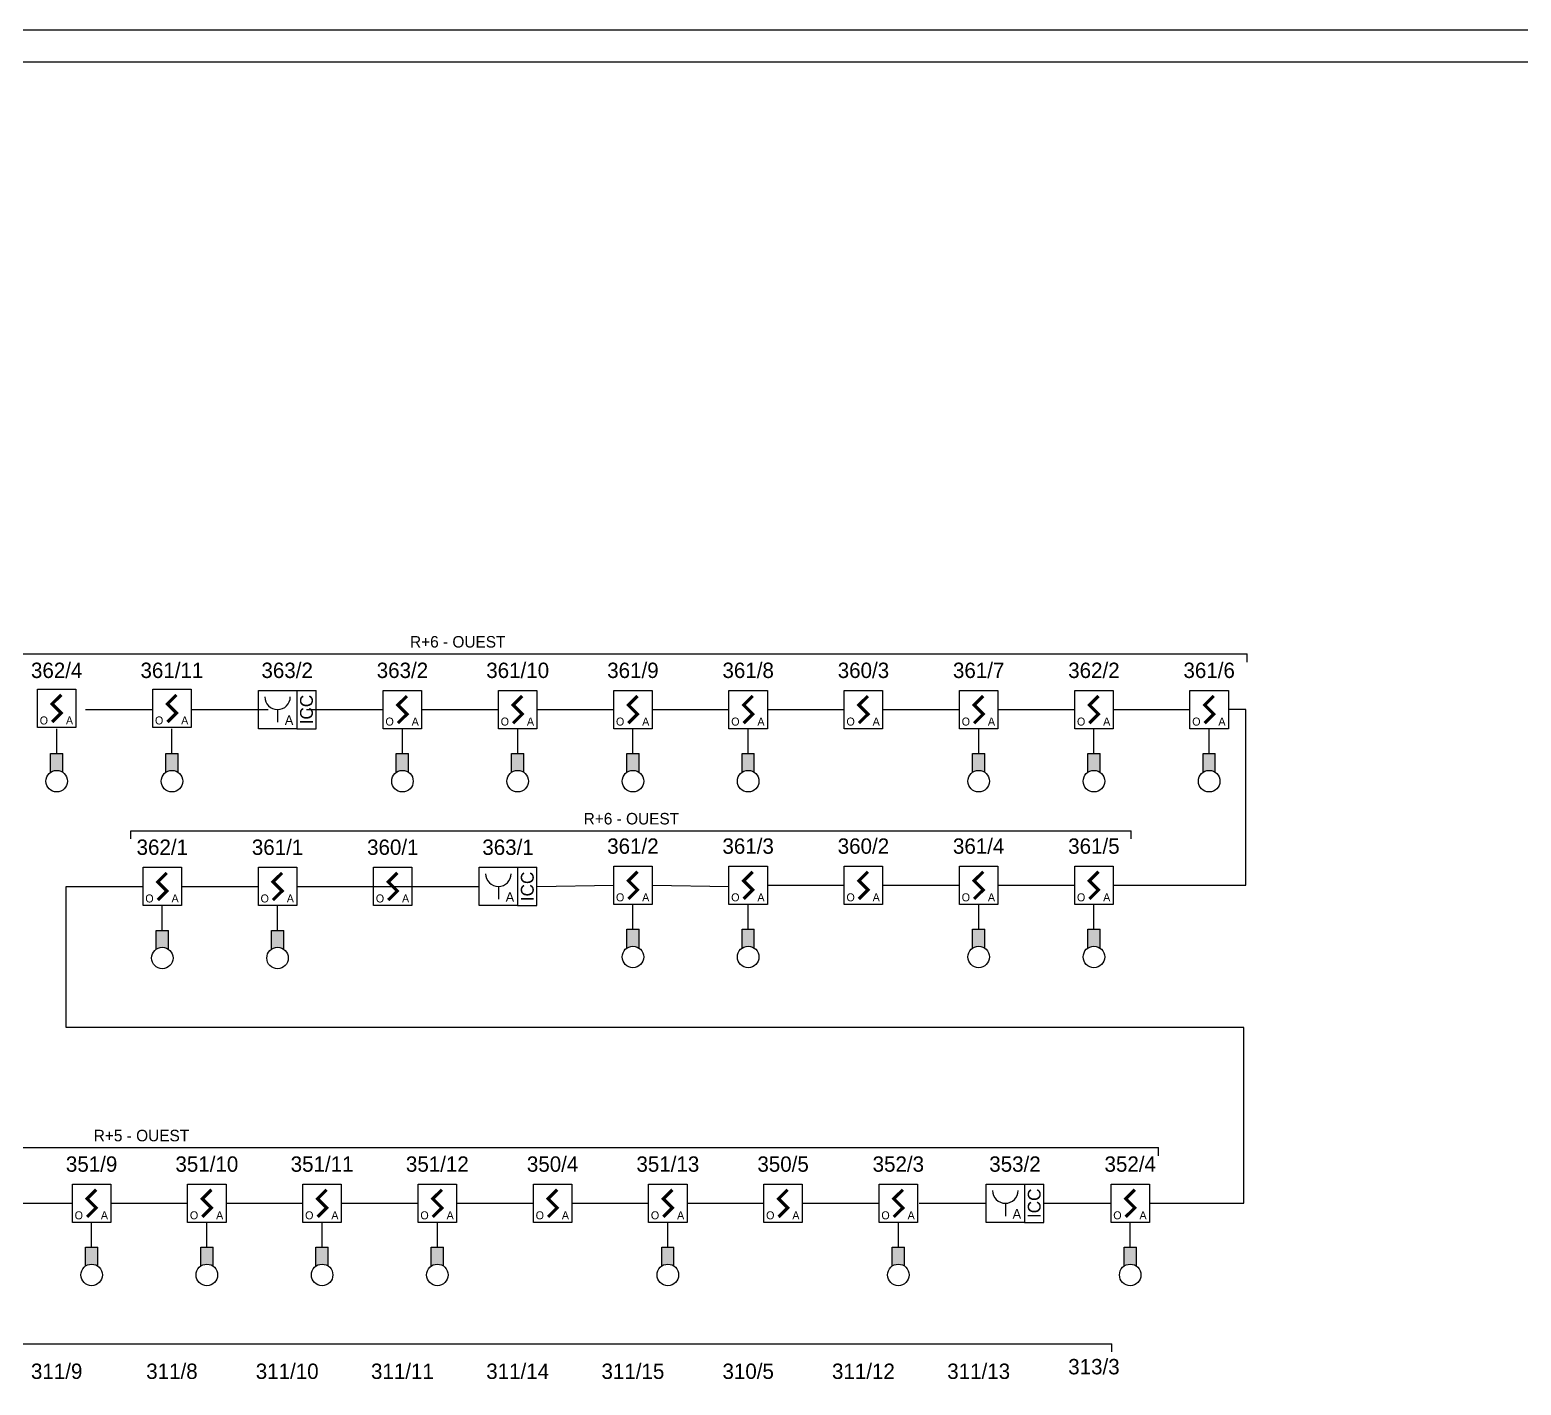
# Model space of a CAD drawing. Header units: millimetres. Extents: x 1942 to 3722, y 1044 to 1602.
# Drawn here: x 2285 to 2391.7, y 1505 to 1602 of the extents above; entities that cross this region are included whole.
import ezdxf
from ezdxf.enums import TextEntityAlignment as Align

# ---------------------------------------------------------------- set-up
doc = ezdxf.new("R2010")
doc.units = ezdxf.units.MM
for name, color, linetype in [('jcc-adressage', 6, 'Continuous'), ('JCC-CABLE1', 3, 'Continuous'), ('JCC-DECLENCHEUR MANUEL', 5, 'Continuous'), ('JCC-DECLENCHEUR MANUEL AVEC ISOLATEUR', 1, 'Continuous'), ('JCC-INDICATEUR ACTION', 1, 'Continuous'), ('JCC-LOCAUX', 130, 'Continuous'), ('JCC-NIVEAU', 4, 'Continuous')]:
    doc.layers.add(name, color=color, linetype=linetype)
doc.layers.add('JCC-OPTIQUE', color=1, linetype='Continuous', lineweight=25)
doc.styles.add('LOCAUX', font='romans.shx', dxfattribs={"width": 0.75})
doc.styles.add('TEXTE', font='romans.shx')

# ---------------------------------------------------------------- blocks, each defined once
blk = doc.blocks.new('voa')
blk.add_lwpolyline([(-3, 3), (3, 3), (3, -3), (-3, -3)], close=True)
at = {"const_width": 0.5}
blk.add_lwpolyline([(0.71, 2.12), (-0.71, 0.71), (0.71, -0.71), (-0.71, -2.12)], dxfattribs=at)
at = {"flags": 1}
for tag, p in [('SYMB_GRAPH', (0.67, 7.09)), ('SYMB_VIC', (0, 4.02)), ('SYMB_VISIODEF', (0, 1.25)), ('ADRESSE', (0, -1.5)), ('ZONE', (0, -1.5)), ('IA', (0.12, -0.63)), ('METIER', (0, -3)), ('CENTRALE', (0.44, -8.82)), ('VARIANTE', (0.67, -11.67))]:
    blk.add_attdef(tag, text='', height=2.5, dxfattribs=at).set_placement(p, align=Align.CENTER)
for tag, height, p in [('LIBELLE', 2.5, (0, 4)), ('TYPE', 1.25, (-2, -2.5)), ('TECH', 1.25, (2, -2.5)), ('LIBELLEZONE', 2.5, (0, -6.5))]:
    blk.add_attdef(tag, text='', height=height).set_placement(p, align=Align.CENTER)
blk = doc.blocks.new('indicateur action')
at = {"layer": 'JCC-INDICATEUR ACTION'}
blk.add_hatch(color=0, dxfattribs=at).paths.add_polyline_path([(0.8, -0.05, -0.315344), (-0.8, -0.05), (-0.8, -2.5), (0.8, -2.5)])
at = {"layer": 'JCC-INDICATEUR ACTION', "color": 0}
for p, q in [((-0.8, -0.05), (-0.8, -2.5)), ((0.8, -0.05), (0.8, -2.5)), ((0.8, -2.5), (-0.8, -2.5))]:
    blk.add_line(p, q, dxfattribs=at)
blk.add_circle((0, 1.1), 1.4, dxfattribs=at)
at = {"layer": 'jcc-adressage', "style": 'TEXTE'}
blk.add_attdef('ADRESSE', text='', height=3, dxfattribs=at).set_placement((0, 5), align=Align.MIDDLE)
at = {"layer": 'JCC-LOCAUX', "style": 'LOCAUX', "width": 0.75, "flags": 8}
for p in [(0, 13.75), (0, 11.25), (0, 8.75)]:
    blk.add_attdef('PIECE', text='', height=1.75, dxfattribs=at).set_placement(p, align=Align.MIDDLE)
blk = doc.blocks.new('déclencheur manuel avec isolateur')
at = {"layer": 'JCC-DECLENCHEUR MANUEL AVEC ISOLATEUR', "color": 0}
for p, q in [((2.5, 2.5), (5.02, 2.5)), ((5.02, -2.5), (5.02, 2.5)), ((0, 0), (0, -1.66)), ((2.5, -2.5), (5.02, -2.5))]:
    blk.add_line(p, q, dxfattribs=at)
blk.add_lwpolyline([(-2.5, 2.5), (2.5, 2.5), (2.5, -2.5), (-2.5, -2.5)], close=True, dxfattribs=at)
blk.add_arc((0, 1.66), 1.66, 180, 0, dxfattribs=at)
at = {"layer": 'jcc-adressage', "style": 'TEXTE'}
blk.add_attdef('ADRESSE', text='', height=3, dxfattribs=at).set_placement((0, 5), align=Align.MIDDLE)
at = {"layer": 'JCC-DECLENCHEUR MANUEL AVEC ISOLATEUR', "color": 0}
blk.add_text('ICC', height=1.668, rotation=90, dxfattribs=at).set_placement((3.76, 0), align=Align.MIDDLE_CENTER)
blk.add_text('A', height=1.25, dxfattribs=at).set_placement((1.5, -2), align=Align.CENTER)
at = {"layer": 'JCC-LOCAUX', "style": 'LOCAUX', "width": 0.85, "flags": 8}
for p in [(0, 13.75), (0, 11.25), (0, 8.75)]:
    blk.add_attdef('PIECE', text='', height=1.75, dxfattribs=at).set_placement(p, align=Align.MIDDLE)

msp = doc.modelspace()

# ---------------------------------------------------------------- linework, layer by layer
at = {"color": 0}
for points in [[(3476.88, 1043.84), (1941.82, 1043.84), (1941.82, 1602.04), (3476.88, 1602.04)], [(1944.02, 1599.75), (3274.38, 1599.75), (3274.38, 1047.07), (1944.02, 1047.07)]]:
    msp.add_lwpolyline(points, close=True, dxfattribs=at)
at = {"layer": 'JCC-CABLE1'}
for p, q in [((2288.96, 1553.39), (2293.77, 1553.39)), ((2296.52, 1553.39), (2302.02, 1553.39)), ((2304.77, 1553.39), (2310.27, 1553.39)), ((2313.02, 1553.39), (2318.52, 1553.39)), ((2321.27, 1553.39), (2326.77, 1553.39)), ((2329.52, 1553.39), (2335.02, 1553.39)), ((2337.77, 1553.39), (2343.27, 1553.39)), ((2346.02, 1553.39), (2351.52, 1553.39)), ((2354.27, 1553.39), (2359.77, 1553.39)), ((2362.52, 1553.39), (2368.02, 1553.39)), ((2372.01, 1553.39), (2370.77, 1553.39)), ((2372.01, 1540.81), (2372.01, 1553.39)), ((2286.89, 1550.24), (2286.89, 1552.02)), ((2295.14, 1550.24), (2295.14, 1552.02)), ((2311.64, 1550.24), (2311.64, 1552.02)), ((2319.89, 1550.24), (2319.89, 1552.02)), ((2328.14, 1550.24), (2328.14, 1552.02)), ((2336.39, 1550.24), (2336.39, 1552.02)), ((2352.89, 1550.24), (2352.89, 1552.02)), ((2361.14, 1550.24), (2361.14, 1552.02)), ((2369.39, 1550.24), (2369.39, 1552.02)), ((2287.58, 1540.73), (2293.08, 1540.73)), ((2287.58, 1530.63), (2287.58, 1540.73)), ((2295.83, 1540.73), (2301.33, 1540.73)), ((2304.08, 1540.73), (2317.13, 1540.73)), ((2321.27, 1540.73), (2326.77, 1540.81)), ((2329.52, 1540.81), (2335.02, 1540.73)), ((2337.77, 1540.81), (2343.27, 1540.81)), ((2346.02, 1540.81), (2351.52, 1540.81)), ((2354.27, 1540.81), (2359.77, 1540.81)), ((2362.52, 1540.81), (2372.01, 1540.81)), ((2294.45, 1537.58), (2294.45, 1539.36)), ((2302.7, 1537.58), (2302.7, 1539.36)), ((2328.14, 1537.66), (2328.14, 1539.44)), ((2336.39, 1537.66), (2336.39, 1539.44)), ((2352.89, 1537.66), (2352.89, 1539.44)), ((2361.14, 1537.66), (2361.14, 1539.44)), ((2371.86, 1530.63), (2287.58, 1530.63)), ((2371.86, 1518.05), (2371.86, 1530.63)), ((2282.52, 1518.05), (2288.02, 1518.05)), ((2290.77, 1518.05), (2296.27, 1518.05)), ((2299.02, 1518.05), (2304.52, 1518.05)), ((2307.27, 1518.05), (2312.77, 1518.05)), ((2315.52, 1518.05), (2321.02, 1518.05)), ((2323.77, 1518.05), (2329.27, 1518.05)), ((2332.02, 1518.05), (2337.52, 1518.05)), ((2340.27, 1518.05), (2345.77, 1518.05)), ((2348.62, 1518.05), (2353.43, 1518.05)), ((2357.56, 1518.05), (2362.37, 1518.05)), ((2365.12, 1518.05), (2371.86, 1518.05)), ((2289.39, 1514.9), (2289.39, 1516.68)), ((2297.64, 1514.9), (2297.64, 1516.68)), ((2305.89, 1514.9), (2305.89, 1516.68)), ((2314.14, 1514.9), (2314.14, 1516.68)), ((2330.64, 1514.9), (2330.64, 1516.68)), ((2347.14, 1514.9), (2347.14, 1516.68)), ((2363.74, 1514.9), (2363.74, 1516.68))]:
    msp.add_line(p, q, dxfattribs=at)
at = {"layer": 'JCC-NIVEAU'}
for p, q in [((2251.53, 1557.38), (2372.11, 1557.38)), ((2372.11, 1556.79), (2372.11, 1557.38)), ((2292.2, 1544.13), (2292.2, 1544.72)), ((2292.2, 1544.72), (2363.81, 1544.72)), ((2363.81, 1544.13), (2363.81, 1544.72)), ((2196.28, 1522.04), (2365.76, 1522.04)), ((2365.76, 1521.45), (2365.76, 1522.04)), ((2169.03, 1508), (2362.43, 1508)), ((2362.43, 1507.41), (2362.43, 1508))]:
    msp.add_line(p, q, dxfattribs=at)

# ---------------------------------------------------------------- block references
at = {"layer": 'JCC-DECLENCHEUR MANUEL', "xscale": 0.55, "yscale": 0.55, "zscale": 0.55}
for p in [(2302.7, 1553.39), (2318.51, 1540.73), (2354.8, 1518.05)]:
    msp.add_blockref('déclencheur manuel avec isolateur', p, dxfattribs=at)
at = {"layer": 'JCC-INDICATEUR ACTION', "xscale": 0.55, "yscale": 0.55, "zscale": 0.55, "rotation": 180}
for p in [(2286.89, 1548.87), (2295.14, 1548.87), (2311.64, 1548.87), (2319.89, 1548.87), (2328.14, 1548.87), (2336.39, 1548.87), (2352.89, 1548.87), (2361.14, 1548.87), (2369.39, 1548.87), (2294.45, 1536.21), (2302.7, 1536.21), (2328.14, 1536.29), (2336.39, 1536.29), (2352.89, 1536.29), (2361.14, 1536.29), (2289.39, 1513.53), (2297.64, 1513.53), (2305.89, 1513.53), (2314.14, 1513.53), (2330.64, 1513.53), (2347.14, 1513.53), (2363.74, 1513.53)]:
    msp.add_blockref('indicateur action', p, dxfattribs=at)
at = {"layer": 'JCC-OPTIQUE'}
for p, xscale, yscale, zscale in [((2286.89, 1553.47), 0.4583333333333542, 0.4583333333333542, 0.4583333333333542), ((2295.14, 1553.47), 0.4583333333332917, 0.4583333333332917, 0.4583333333332917), ((2311.64, 1553.39), 0.4583333333333542, 0.4583333333333542, 0.4583333333333542), ((2319.89, 1553.39), 0.4583333333333542, 0.4583333333333542, 0.4583333333333542), ((2328.14, 1553.39), 0.4583333333333542, 0.4583333333333542, 0.4583333333333542), ((2336.39, 1553.39), 0.4583333333333542, 0.4583333333333542, 0.4583333333333542), ((2344.64, 1553.39), 0.4583333333333542, 0.4583333333333542, 0.4583333333333542), ((2352.89, 1553.39), 0.4583333333333542, 0.4583333333333542, 0.4583333333333542), ((2361.14, 1553.39), 0.4583333333333542, 0.4583333333333542, 0.4583333333333542), ((2369.39, 1553.39), 0.4583333333333542, 0.4583333333333542, 0.4583333333333542), ((2294.45, 1540.73), 0.4583333333333542, 0.4583333333333542, 0.4583333333333542), ((2302.7, 1540.73), 0.4583333333333542, 0.4583333333333542, 0.4583333333333542), ((2310.95, 1540.73), 0.4583333333333542, 0.4583333333333542, 0.4583333333333542), ((2328.14, 1540.81), 0.4583333333333542, 0.4583333333333542, 0.4583333333333542), ((2336.39, 1540.81), 0.4583333333333542, 0.4583333333333542, 0.4583333333333542), ((2344.64, 1540.81), 0.4583333333333542, 0.4583333333333542, 0.4583333333333542), ((2352.89, 1540.81), 0.4583333333333542, 0.4583333333333542, 0.4583333333333542), ((2361.14, 1540.81), 0.4583333333333542, 0.4583333333333542, 0.4583333333333542), ((2289.39, 1518.05), 0.4583333333333542, 0.4583333333333542, 0.4583333333333542), ((2297.64, 1518.05), 0.4583333333333542, 0.4583333333333542, 0.4583333333333542), ((2305.89, 1518.05), 0.4583333333333542, 0.4583333333333542, 0.4583333333333542), ((2314.14, 1518.05), 0.4583333333333542, 0.4583333333333542, 0.4583333333333542), ((2322.39, 1518.05), 0.4583333333333542, 0.4583333333333542, 0.4583333333333542), ((2330.64, 1518.05), 0.4583333333333542, 0.4583333333333542, 0.4583333333333542), ((2338.89, 1518.05), 0.4583333333333542, 0.4583333333333542, 0.4583333333333542), ((2347.14, 1518.05), 0.4583333333333542, 0.4583333333333542, 0.4583333333333542), ((2363.74, 1518.05), 0.4583333333333542, 0.4583333333333542, 0.4583333333333542)]:
    msp.add_blockref('voa', p, dxfattribs=dict(at, xscale=xscale, yscale=yscale, zscale=zscale)).add_auto_attribs({'TECH': 'A', 'TYPE': 'O'})

# ---------------------------------------------------------------- texts
at = {"layer": 'jcc-adressage'}
for s, p in [('362/4', (2286.89, 1556.22)), ('361/11', (2295.14, 1556.22)), ('363/2', (2303.39, 1556.22)), ('363/2', (2311.64, 1556.22)), ('361/10', (2319.89, 1556.22)), ('361/9', (2328.14, 1556.22)), ('361/8', (2336.39, 1556.22)), ('360/3', (2344.64, 1556.22)), ('361/7', (2352.89, 1556.22)), ('362/2', (2361.14, 1556.22)), ('361/6', (2369.39, 1556.22)), ('362/1', (2294.45, 1543.56)), ('361/1', (2302.7, 1543.56)), ('360/1', (2310.95, 1543.56)), ('363/1', (2319.2, 1543.56)), ('361/2', (2328.14, 1543.64)), ('361/3', (2336.39, 1543.64)), ('360/2', (2344.64, 1543.64)), ('361/4', (2352.89, 1543.64)), ('361/5', (2361.14, 1543.64)), ('351/9', (2289.39, 1520.88)), ('351/10', (2297.64, 1520.88)), ('351/11', (2305.89, 1520.88)), ('351/12', (2314.14, 1520.88)), ('350/4', (2322.39, 1520.88)), ('351/13', (2330.64, 1520.88)), ('350/5', (2338.89, 1520.88)), ('352/3', (2347.14, 1520.88)), ('353/2', (2355.49, 1520.88)), ('352/4', (2363.74, 1520.88)), ('311/9', (2286.89, 1506.05)), ('311/8', (2295.14, 1506.05)), ('311/10', (2303.39, 1506.05)), ('311/11', (2311.64, 1506.05)), ('311/14', (2319.89, 1506.05)), ('311/15', (2328.14, 1506.05)), ('310/5', (2336.39, 1506.05)), ('311/12', (2344.64, 1506.05)), ('311/13', (2352.89, 1506.05)), ('313/3', (2361.14, 1506.38))]:
    msp.add_text(s, height=1.1, dxfattribs=at).set_placement(p, align=Align.MIDDLE)
at = {"layer": 'JCC-NIVEAU'}
for s, p in [('R+6 - OUEST', (2315.6, 1558.24)), ('R+6 - OUEST', (2328.03, 1545.58)), ('R+5 - OUEST', (2292.96, 1522.9))]:
    msp.add_text(s, height=0.825, dxfattribs=at).set_placement(p, align=Align.MIDDLE)

doc.saveas('drawing.dxf')
